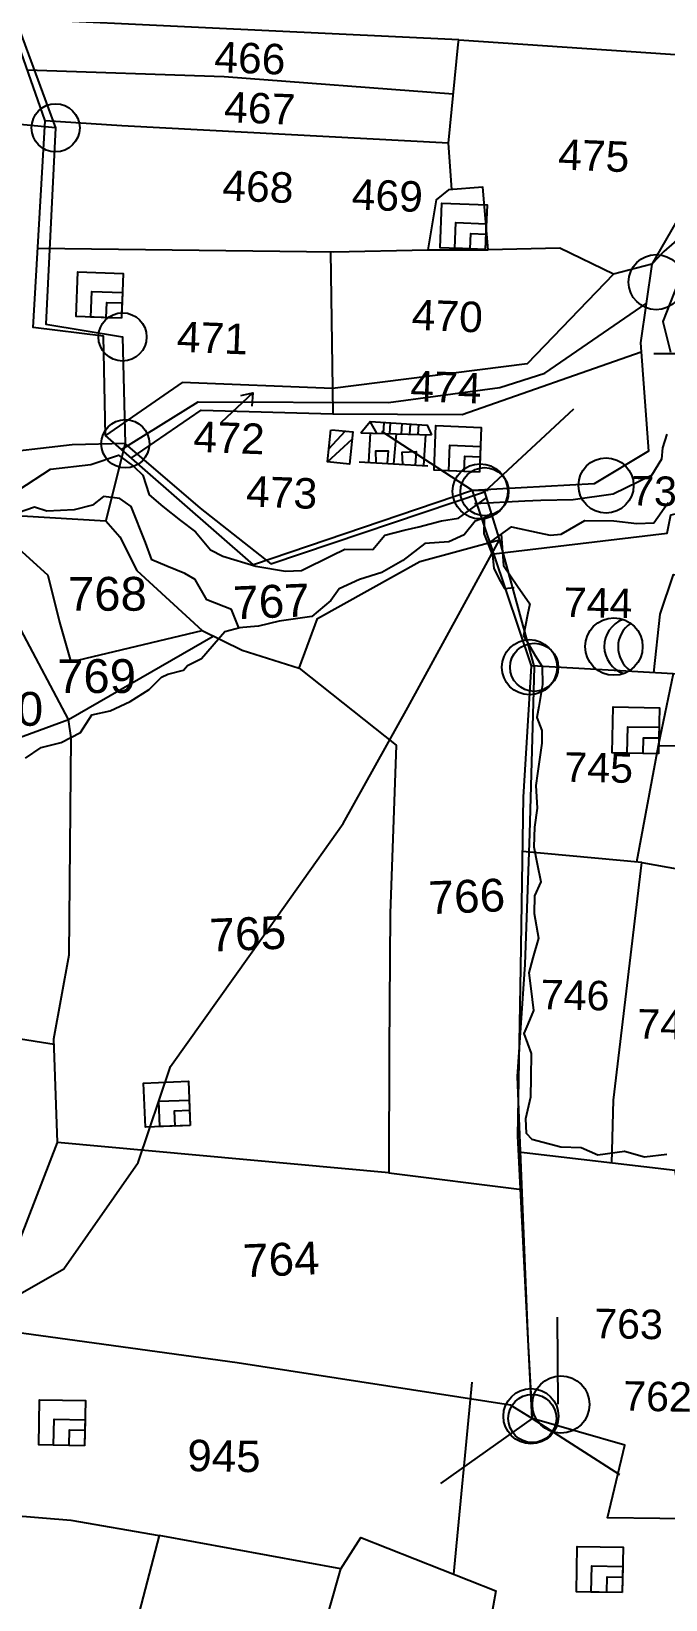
# Model space of a CAD drawing. Header units: inches. Extents: x 206739 to 240559, y 1587423 to 1599564.
# Drawn here: x 210343 to 210719, y 1588989 to 1589916 of the extents above; entities that cross this region are included whole.
import ezdxf

# ---------------------------------------------------------------- set-up
doc = ezdxf.new("R2010")
doc.units = ezdxf.units.IN
doc.header["$MEASUREMENT"] = 0
for name, color, linetype in [('BOUNDRY STONES', 240, 'Continuous'), ('PLOTS', 7, 'Continuous'), ('ROADS', 1, 'Continuous'), ('STREAMS', 4, 'Continuous'), ('VILLAGE', 7, 'Continuous'), ('wells', 7, 'Continuous')]:
    doc.layers.add(name, color=color, linetype=linetype)
doc.styles.get("Standard").update_dxf_attribs({"font": 'arial.ttf'})

msp = doc.modelspace()

# ---------------------------------------------------------------- linework, layer by layer
at = {"layer": 'BOUNDRY STONES'}
for points in [[(210611.41645, 1589644.05443), (210664.27642, 1589692.96854)], [(210604.34068, 1589644.73596), (210550.683, 1589679.55829)], [(210639.66505, 1589095.80465), (210585.32546, 1589057.36411)], [(210639.66505, 1589095.80465), (210691.23894, 1589062.67616)]]:
    msp.add_lwpolyline(points, dxfattribs=at)
at = {"layer": 'BOUNDRY STONES', "color": 1}
msp.add_lwpolyline([(210654.9691, 1589104.27012), (210654.63558, 1589155.6496)], dxfattribs=at)
at = {"layer": 'BOUNDRY STONES'}
for centre, radius in [((210357.67373, 1589859.26692), 14.25059), ((210712.93858, 1589768.02742), 16.31484), ((210397.28403, 1589735.5989), 14.25059), ((210398.91504, 1589672.40473), 14.25059), ((210608.85095, 1589644.242), 16.31484), ((210611.41645, 1589644.05443), 14.25059), ((210683.28093, 1589647.71861), 16.31484), ((210637.99236, 1589540.20471), 16.31484), ((210640.75757, 1589540.17179), 14.25059), ((210638.86832, 1589097.15252), 16.31484), ((210639.66505, 1589095.80465), 14.25059)]:
    msp.add_circle(centre, radius, dxfattribs=at)
at = {"layer": 'BOUNDRY STONES', "color": 1}
msp.add_circle((210656.60819, 1589104.09085), 16.92669, dxfattribs=at)
at = {"layer": 'PLOTS'}
for points in [[(210596.12603, 1589911.29996), (210446.2704, 1589918.47547), (210330.26382, 1589924.03019)], [(210757.60043, 1589930.66384), (210759.20781, 1589900.36036), (210767.06521, 1589876.95444), (210710.41955, 1589778.62719), (210687.64485, 1589772.65852), (210655.86086, 1589788.16561), (210613.53341, 1589787.07101), (210610.49346, 1589824.22205), (210590.09042, 1589822.55253), (210582.74373, 1589816.65224), (210577.89683, 1589787.18447), (210613.53341, 1589787.07101)], [(210333.98863, 1589923.63603), (210357.67373, 1589859.26692), (210351.82048, 1589743.09314), (210397.28403, 1589735.5989), (210398.91504, 1589672.40473), (210443.12252, 1589634.27588), (210484.99943, 1589601.42051), (210611.41645, 1589644.05443), (210619.91492, 1589616.6095), (210640.75757, 1589540.17179), (210638.03462, 1589441.83436), (210635.15786, 1589364.43063), (210630.68469, 1589297.99856), (210633.65455, 1589224.26456), (210636.94469, 1589142.48863), (210639.66505, 1589095.80465), (210626.73808, 1589103.67729), (210465.021, 1589128.77197), (210317.16067, 1589149.00494)], [(210872.90921, 1589921.34672), (210795.18809, 1589853.70722), (210717.46032, 1589786.06194), (210710.41955, 1589778.62719), (210703.58246, 1589732.00883), (210708.30928, 1589668.09821), (210676.1692, 1589648.66498), (210604.34068, 1589644.73596), (210474.74567, 1589600.69297), (210387.23303, 1589677.22219), (210386.06376, 1589736.05974), (210344.42712, 1589741.15596), (210351.48931, 1589863.48703), (210330.36369, 1589923.74534)], [(210592.02855, 1589822.71113), (210589.9915, 1589850.26771), (210595.81188, 1589908.6718), (210596.12603, 1589911.29996), (210759.20781, 1589900.36036)], [(210340.9265, 1589893.61618), (210457.32332, 1589889.58077), (210592.90169, 1589879.46975)], [(210357.67373, 1589859.26692), (210309.00994, 1589863.77701), (210199.22187, 1589816.29895), (210120.89063, 1589782.42445), (210061.11295, 1589741.21986), (209989.51196, 1589691.8655), (209933.14299, 1589676.85005), (209916.59981, 1589605.95944), (209903.40593, 1589560.04549), (209893.90533, 1589569.67118), (209913.65412, 1589656.13757), (209919.72725, 1589688.69302)], [(210589.9915, 1589850.26771), (210396.88648, 1589860.49595), (210351.48931, 1589863.48703)], [(210347.13373, 1589788.03991), (210522.14009, 1589785.89136), (210577.89683, 1589787.18447)], [(210520.37059, 1589785.91309), (210521.48432, 1589705.13376), (210521.69041, 1589690.18611), (210598.10166, 1589689.61618), (210703.96325, 1589726.86021)], [(210687.64485, 1589772.65852), (210636.56853, 1589719.72353), (210521.48432, 1589705.13376), (210432.444, 1589708.72869), (210387.23303, 1589677.22219)], [(210061.11295, 1589741.21986), (210097.83911, 1589692.98308), (210224.86944, 1589682.88301), (210316.88681, 1589677.1663), (210316.20087, 1589666.12525), (210367.53649, 1589671.88377), (210398.90759, 1589672.69344), (210387.41847, 1589626.72053), (210395.63977, 1589617.37615), (210405.66983, 1589597.50724), (210444.27807, 1589561.84114), (210468.04367, 1589550.35919), (210501.76602, 1589539.71085), (210512.58415, 1589568.94474), (210573.09154, 1589602.80499), (210620.1781, 1589615.64431)], [(210616.90804, 1589607.35224), (210719.4743, 1589619.5441), (210721.54498, 1589630.35015), (210741.79922, 1589634.60733), (210756.10709, 1589668.41854), (210739.90758, 1589697.37917), (210742.6235, 1589725.52638), (210711.56674, 1589725.56033)], [(210474.32843, 1589702.5423), (210455.51668, 1589685.02181)], [(210467.17581, 1589700.97526), (210474.32843, 1589702.5423), (210473.70755, 1589694.56216)], [(210402.38844, 1589663.96888), (210443.77637, 1589692.33549), (210521.69041, 1589690.18611)], [(210640.05846, 1588402.49979), (210627.49533, 1588570.77079), (210619.26925, 1588680.95115), (210606.67756, 1588749.78948), (210726.27773, 1588793.98652), (210742.76848, 1588885.64191), (210764.21053, 1588951.26812), (210810.72826, 1589023.24612), (210804.31985, 1589027.38773), (210745.97373, 1589036.27771), (210684.12279, 1589037.07197), (210694.43818, 1589080.07013), (210639.66505, 1589095.80465), (210631.0883, 1589262.72881), (210632.78181, 1589362.49291), (210634.49506, 1589463.42044), (210639.23632, 1589540.93303), (210616.90804, 1589607.35224), (210604.34068, 1589644.73596), (210613.45525, 1589644.86416)], [(210308.0327, 1589609.97075), (210315.79018, 1589609.71366), (210324.46254, 1589620.43076), (210337.66428, 1589629.73559), (210387.41847, 1589626.72053)], [(210324.46254, 1589620.43076), (210353.14449, 1589594.69687), (210359.88318, 1589566.91883), (210366.70211, 1589543.47899), (210444.27807, 1589561.84114)], [(210365.3754, 1589509.3276), (210337.05837, 1589562.54971), (210315.85523, 1589602.9462), (210312.63643, 1589602.52262), (210308.0327, 1589609.97075), (210250.79678, 1589556.10931), (210258.21183, 1589485.00586), (210244.16008, 1589452.75475), (210181.39876, 1589385.75198), (210135.32616, 1589303.05667), (210110.12781, 1589249.69155), (210083.25379, 1589178.85308), (210067.11542, 1589136.31321), (210060.53763, 1589117.71402), (210042.40133, 1589097.26091), (209978.79914, 1589063.77265)], [(210711.54388, 1589536.9346), (210715.30774, 1589571.6408), (210723.11393, 1589595.05038), (210798.33047, 1589586.56037), (210795.32109, 1589572.67532), (210794.20578, 1589563.38569)], [(210797.13276, 1589493.06419), (210787.12957, 1589530.17065), (210839.6142, 1589518.75388), (210844.91092, 1589539.15212), (210794.20578, 1589563.38569), (210787.12957, 1589530.17065), (210722.89886, 1589536.3067), (210714.10468, 1589493.74963)], [(210554.84942, 1589241.05147), (210358.75962, 1589259.1064), (210356.60928, 1589320.35826), (210365.74215, 1589370.02561), (210366.87019, 1589498.51775), (210365.3754, 1589509.3276), (210450.89587, 1589558.64386)], [(210501.76602, 1589539.71085), (210559.04777, 1589494.1876), (210555.63286, 1589394.45916), (210554.93684, 1589313.80938), (210554.84942, 1589241.05147), (210633.37377, 1589231.23544)], [(210722.89886, 1589536.3067), (210639.23632, 1589540.93303)], [(210038.11627, 1589030.8003), (210075.61183, 1589130.21168), (210104.37636, 1589206.47462), (210121.59447, 1589250.86606), (210143.0268, 1589284.89885), (210159.8197, 1589302.32868), (210197.94802, 1589361.63314), (210214.54227, 1589374.04863), (210210.34367, 1589396.91095), (210249.70032, 1589436.74249), (210288.09054, 1589466.88522), (210299.54665, 1589469.3111), (210304.73855, 1589474.67543), (210307.64069, 1589488.163), (210365.3754, 1589509.3276)], [(210809.79782, 1589421.33149), (210797.13276, 1589493.06419), (210714.10468, 1589493.74963), (210701.31361, 1589424.88185)], [(210686.79089, 1589246.84359), (210687.64288, 1589284.00046), (210704.45055, 1589424.58981), (210633.94732, 1589431.15329)], [(210704.45055, 1589424.58981), (210756.05772, 1589415.33179), (210809.79782, 1589421.33149), (210865.52995, 1589417.94627)], [(210197.94802, 1589361.63314), (210213.13613, 1589340.44061), (210265.6697, 1589331.54514), (210356.72135, 1589317.16592)], [(210316.24258, 1589149.13057), (210358.75962, 1589259.1064)], [(210749.97338, 1589109.00405), (210751.54598, 1589143.04644), (210737.89464, 1589153.7538), (210743.16111, 1589237.18214), (210725.58323, 1589234.12739), (210724.13522, 1589242.45971), (210631.57144, 1589253.32584)], [(210593.23091, 1589003.70584), (210604.14561, 1589117.19591)], [(210294.59471, 1589070.14951), (210292.2496, 1589041.7133), (210366.73608, 1589035.57046), (210418.84811, 1589026.5038), (210382.00649, 1588885.28433)], [(210481.17949, 1588850.01157), (210519.46828, 1588982.6008), (210526.45962, 1589006.81094), (210418.84811, 1589026.5038)], [(210526.45962, 1589006.81094), (210538.22946, 1589025.47713), (210618.08272, 1588993.86872), (210600.19349, 1588893.2973), (210558.06594, 1588835.39398)]]:
    msp.add_lwpolyline(points, dxfattribs=at)
at = {"layer": 'ROADS'}
for points in [[(210396.69125, 1589668.95104), (210442.09495, 1589697.1623), (210554.52241, 1589696.88792), (210620.41795, 1589705.73513), (210647.11598, 1589714.23905), (210707.00101, 1589755.31801)], [(210244.27332, 1588980.69584), (210263.26354, 1589062.56778), (210282.58759, 1589068.34095), (210313.48545, 1589156.22274), (210362.60204, 1589184.30412), (210406.56181, 1589247.29998), (210425.70709, 1589303.97215), (210472.96734, 1589370.54064), (210527.80363, 1589447.78037), (210566.00435, 1589516.37744), (210620.1781, 1589615.64431)]]:
    msp.add_lwpolyline(points, dxfattribs=at)
at = {"layer": 'STREAMS'}
for points in [[(210725.55792, 1589766.83893), (210716.91846, 1589744.71162), (210721.43369, 1589726.53792)], [(210719.21594, 1589678.14865), (210716.74888, 1589669.99617), (210716.07927, 1589663.24244), (210710.24744, 1589653.6174), (210687.45001, 1589642.52618), (210663.77485, 1589639.13957), (210644.77657, 1589638.73765), (210635.27495, 1589638.40862), (210605.47759, 1589636.93407)], [(210335.97878, 1589645.18759), (210354.70513, 1589657.41365), (210378.4538, 1589660.1363), (210394.90381, 1589665.68185), (210404.01009, 1589658.99027), (210409.29612, 1589653.90928), (210413.08411, 1589642.15017), (210421.09671, 1589635.19386), (210431.58865, 1589627.014), (210440.47449, 1589620.31348), (210449.29962, 1589609.63991), (210456.51732, 1589605.96039), (210476.07726, 1589600.02924), (210493.65202, 1589596.98804), (210503.13586, 1589597.37058), (210521.11319, 1589606.25757), (210528.69053, 1589610.09267), (210545.26754, 1589609.87895), (210552.43772, 1589618.33003), (210563.80882, 1589621.21523), (210572.55993, 1589623.33289), (210585.89824, 1589626.73862), (210595.99044, 1589628.46924), (210612.73166, 1589640.61523)], [(210612.54081, 1589628.91619), (210605.78356, 1589626.65833), (210599.26631, 1589618.45415), (210590.37454, 1589614.34547), (210576.05625, 1589613.32675), (210562.98444, 1589603.31407), (210550.6794, 1589596.20004), (210537.36774, 1589592.13364), (210525.44158, 1589586.579), (210520.41481, 1589579.75849), (210509.3102, 1589570.26635), (210489.98127, 1589567.5014), (210477.72806, 1589564.58068), (210466.06529, 1589563.44846), (210461.65118, 1589574.29995), (210447.05751, 1589580.10844), (210440.16406, 1589592.18353), (210434.05795, 1589595.68727), (210423.50546, 1589599.89403), (210414.5145, 1589603.72259), (210410.7887, 1589613.9401), (210402.31826, 1589635.26261), (210395.71796, 1589640.06997), (210385.95133, 1589641.2202), (210379.53017, 1589636.10818), (210368.60012, 1589633.24083), (210352.49969, 1589632.59141), (210345.11485, 1589634.94058), (210330.95645, 1589629.95772)], [(210615.30812, 1589614.57483), (210627.28173, 1589623.31252), (210643.63543, 1589619.66535), (210650.28068, 1589618.25578), (210656.70883, 1589618.90038), (210670.72483, 1589627.08612), (210687.91248, 1589626.7542), (210701.48402, 1589625.21087), (210711.49861, 1589625.52999), (210719.94515, 1589637.66709)], [(210615.52206, 1589631.68354), (210611.27079, 1589627.54141), (210610.93781, 1589619.36611), (210616.09353, 1589606.55924), (210616.84565, 1589598.86889), (210619.97939, 1589592.37753), (210623.29805, 1589586.77601), (210629.01461, 1589587.44777)], [(210621.29492, 1589618.94367), (210622.62102, 1589600.37176), (210630.98181, 1589588.10321), (210638.10504, 1589577.65064), (210636.82898, 1589571.26054), (210634.37562, 1589558.97493), (210641.43398, 1589547.21398), (210645.40834, 1589540.59173), (210645.73026, 1589529.96098), (210643.49626, 1589517.01655), (210642.37188, 1589510.50152), (210645.20334, 1589502.67524), (210645.27849, 1589495.28625), (210642.7263, 1589477.28502), (210641.7262, 1589470.23107), (210642.55156, 1589456.81639), (210641.01252, 1589445.61957), (210640.56705, 1589433.96136), (210642.57061, 1589423.91227), (210644.69488, 1589413.25773), (210640.88304, 1589405.01385), (210640.67906, 1589394.45157), (210643.26331, 1589379.87322), (210639.94052, 1589368.3458), (210637.56256, 1589359.36643), (210638.7064, 1589350.09894), (210640.31534, 1589337.06327), (210636.97614, 1589329.00004), (210634.67457, 1589323.44239), (210639.05135, 1589311.65039), (210638.77939, 1589297.56748), (210638.55418, 1589285.90501), (210635.65901, 1589272.97327), (210635.93825, 1589264.60304), (210639.39612, 1589261.01419), (210656.5042, 1589256.50135), (210668.62012, 1589256.04727), (210678.45582, 1589251.67488), (210694.15304, 1589254.01327), (210705.98903, 1589250.4828), (210719.2495, 1589252.20786)], [(210339.7842, 1589486.44577), (210349.16401, 1589492.6569), (210361.04118, 1589495.65829), (210372.48268, 1589501.63727), (210379.16919, 1589511.99613), (210390.02954, 1589514.40927), (210401.8053, 1589519.92882), (210413.04468, 1589527.00318), (210420.3247, 1589534.39075), (210424.04399, 1589536.11721), (210433.41847, 1589538.54468), (210435.68111, 1589541.15826), (210443.94456, 1589545.33304), (210457.82324, 1589561.34187), (210466.72481, 1589563.75027)]]:
    msp.add_lwpolyline(points, dxfattribs=at)
at = {"layer": 'VILLAGE', "color": 5}
for points in [[(210538.14387, 1589678.84957), (210543.75004, 1589685.5566), (210577.43775, 1589683.47412), (210580.11802, 1589677.66309)], [(210547.75642, 1589678.57785), (210543.75004, 1589685.5566)], [(210551.5634, 1589678.47024), (210551.97004, 1589685.04846)], [(210555.37717, 1589678.36244), (210555.77594, 1589684.81319)], [(210562.24972, 1589678.16817), (210562.63428, 1589684.38923)], [(210567.29267, 1589678.02562), (210567.66682, 1589684.07813)], [(210572.17304, 1589677.88767), (210572.53711, 1589683.77706)], [(210538.14387, 1589678.84957), (210580.11802, 1589677.66309)], [(210543.79403, 1589678.68986), (210542.73003, 1589661.45899)], [(210559.13094, 1589678.25633), (210557.59666, 1589660.54098)], [(210576.46517, 1589677.76635), (210575.33388, 1589659.44572)], [(210547.25008, 1589661.17988), (210547.19728, 1589668.11958), (210554.34412, 1589668.17395), (210553.88693, 1589660.77006)], [(210563.08825, 1589660.20188), (210562.75336, 1589667.35762), (210570.94575, 1589667.74102), (210570.45213, 1589659.74716)], [(210537.32307, 1589661.79287), (210577.87026, 1589659.28909)]]:
    msp.add_lwpolyline(points, dxfattribs=at)
at = {"layer": 'VILLAGE', "color": 30}
for points in [[(210520.98451, 1589680.6628), (210533.47419, 1589679.38101), (210531.51447, 1589660.28561), (210518.55486, 1589661.61563), (210520.51459, 1589680.71103)], [(210518.55486, 1589661.61563), (210533.03135, 1589675.06596)], [(210519.34762, 1589669.34018), (210528.91756, 1589679.84865)]]:
    msp.add_lwpolyline(points, dxfattribs=at)
at = {"layer": 'wells', "color": 0}
for points in [[(210611.86588, 1589787.33435), (210585.09148, 1589788.38316), (210586.1262, 1589814.79802), (210612.9006, 1589813.74922)], [(210611.86588, 1589787.33435), (210593.78754, 1589788.04252), (210594.38328, 1589803.25102), (210612.46162, 1589802.54286)], [(210611.86588, 1589787.33435), (210602.89949, 1589787.68558), (210603.25449, 1589796.74826), (210612.22088, 1589796.39703)], [(210396.57954, 1589746.6145), (210369.80514, 1589747.6633), (210370.83987, 1589774.07817), (210397.61426, 1589773.02936)], [(210396.57954, 1589746.6145), (210378.5012, 1589747.32266), (210379.09695, 1589762.53117), (210397.17529, 1589761.82301)], [(210396.57954, 1589746.6145), (210387.61316, 1589746.96573), (210387.96816, 1589756.0284), (210396.93455, 1589755.67717)], [(210608.4039, 1589655.63596), (210581.6295, 1589656.68476), (210582.66423, 1589683.09963), (210609.43862, 1589682.05082)], [(210608.4039, 1589655.63596), (210590.32556, 1589656.34412), (210590.92131, 1589671.55263), (210608.99965, 1589670.84447)], [(210608.4039, 1589655.63596), (210599.43751, 1589655.98719), (210599.79252, 1589665.04986), (210608.75891, 1589664.69863)], [(210714.40694, 1589489.03462), (210686.87323, 1589489.56633), (210687.3978, 1589516.7303), (210714.93151, 1589516.1986)], [(210714.40694, 1589489.03462), (210695.81591, 1589489.39363), (210696.11793, 1589505.03345), (210714.70897, 1589504.67443)], [(210714.40694, 1589489.03462), (210705.18627, 1589489.21268), (210705.36625, 1589498.53236), (210714.58692, 1589498.3543)], [(210437.24076, 1589269.14834), (210410.79018, 1589268.08144), (210409.73761, 1589294.17683), (210436.18819, 1589295.24373)], [(210437.24076, 1589269.14834), (210419.38107, 1589268.42796), (210418.77504, 1589283.45253), (210436.63474, 1589284.17291)], [(210437.24076, 1589269.14834), (210428.38282, 1589268.79105), (210428.02169, 1589277.74411), (210436.87963, 1589278.1014)], [(210374.84096, 1589079.64706), (210347.68601, 1589080.11402), (210348.14671, 1589106.90433), (210375.30166, 1589106.43736)], [(210374.84096, 1589079.64706), (210356.50567, 1589079.96236), (210356.77092, 1589095.38703), (210375.10621, 1589095.07173)], [(210374.84096, 1589079.64706), (210365.74713, 1589079.80344), (210365.90519, 1589088.99492), (210374.99902, 1589088.83854)], [(210692.86465, 1588992.80417), (210665.7097, 1588993.27113), (210666.17039, 1589020.06144), (210693.32534, 1589019.59447)], [(210692.86465, 1588992.80417), (210674.52936, 1588993.11947), (210674.79461, 1589008.54414), (210693.1299, 1589008.22884)], [(210692.86465, 1588992.80417), (210683.77082, 1588992.96055), (210683.92888, 1589002.15203), (210693.02271, 1589001.99565)]]:
    msp.add_lwpolyline(points, close=True, dxfattribs=at)
msp.add_circle((210687.94775, 1589552.40282), 16.95878, dxfattribs=at)
for centre, start, end in [((210699.15047, 1589552.5534), 110.05845065, 251.48174981), ((210707.33578, 1589552.10303), 123.98232289, 234.245939)]:
    msp.add_arc(centre, 16.95878, start, end, dxfattribs=at)

# ---------------------------------------------------------------- texts
at = {"layer": 'PLOTS'}
for s, height, rotation, p in [('466', 18.034467, 357.75675957, (210451.28453, 1589892.34121)), ('467', 18.034467, 357.75675957, (210457.09952, 1589862.73326)), ('475', 18.034467, 357.75675957, (210654.72647, 1589834.65165)), ('468', 18.034467, 357.75675957, (210456.05799, 1589816.36058)), ('469', 18.034467, 357.75675957, (210532.57428, 1589811.08171)), ('470', 18.034467, 357.75675957, (210568.03252, 1589739.82052)), ('471', 18.034467, 357.75675957, (210429.13708, 1589726.83767)), ('474', 18.034467, 357.75675957, (210567.24777, 1589697.72738)), ('472', 18.034467, 357.75675957, (210438.92373, 1589667.75424)), ('473', 18.034467, 357.75675957, (210470.11152, 1589635.43044)), ('730', 17.440824, 358.89368629, (210697.95046, 1589635.98206)), ('767', 19.428186, 2.30980241, (210463.09921, 1589568.54679)), ('744', 17.440824, 358.89368629, (210658.11154, 1589569.98145)), ('745', 17.440824, 358.89368629, (210658.45404, 1589472.50904)), ('766', 19.428186, 2.30980241, (210578.67369, 1589394.07895)), ('765', 19.428186, 2.30980241, (210449.10065, 1589371.94636)), ('746', 17.440824, 358.89368629, (210644.50953, 1589337.9008)), ('747', 17.440824, 358.89368629, (210701.65624, 1589320.56272)), ('764', 19.428186, 2.30980241, (210468.92009, 1589179.34021)), ('763', 17.440824, 358.89368629, (210676.12977, 1589143.38871)), ('762', 17.440824, 358.89368629, (210693.25724, 1589100.48381)), ('945', 18.602421, 359.01481943, (210435.46984, 1589064.69582))]:
    msp.add_text(s, height=height, rotation=rotation, dxfattribs=at).set_placement(p)
for s, p in [('768', (210365.01219, 1589573.62606)), ('769', (210358.58978, 1589524.97014)), ('770', (210303.70238, 1589505.55677))]:
    msp.add_text(s, height=20, dxfattribs=at).set_placement(p)

doc.saveas('drawing.dxf')
